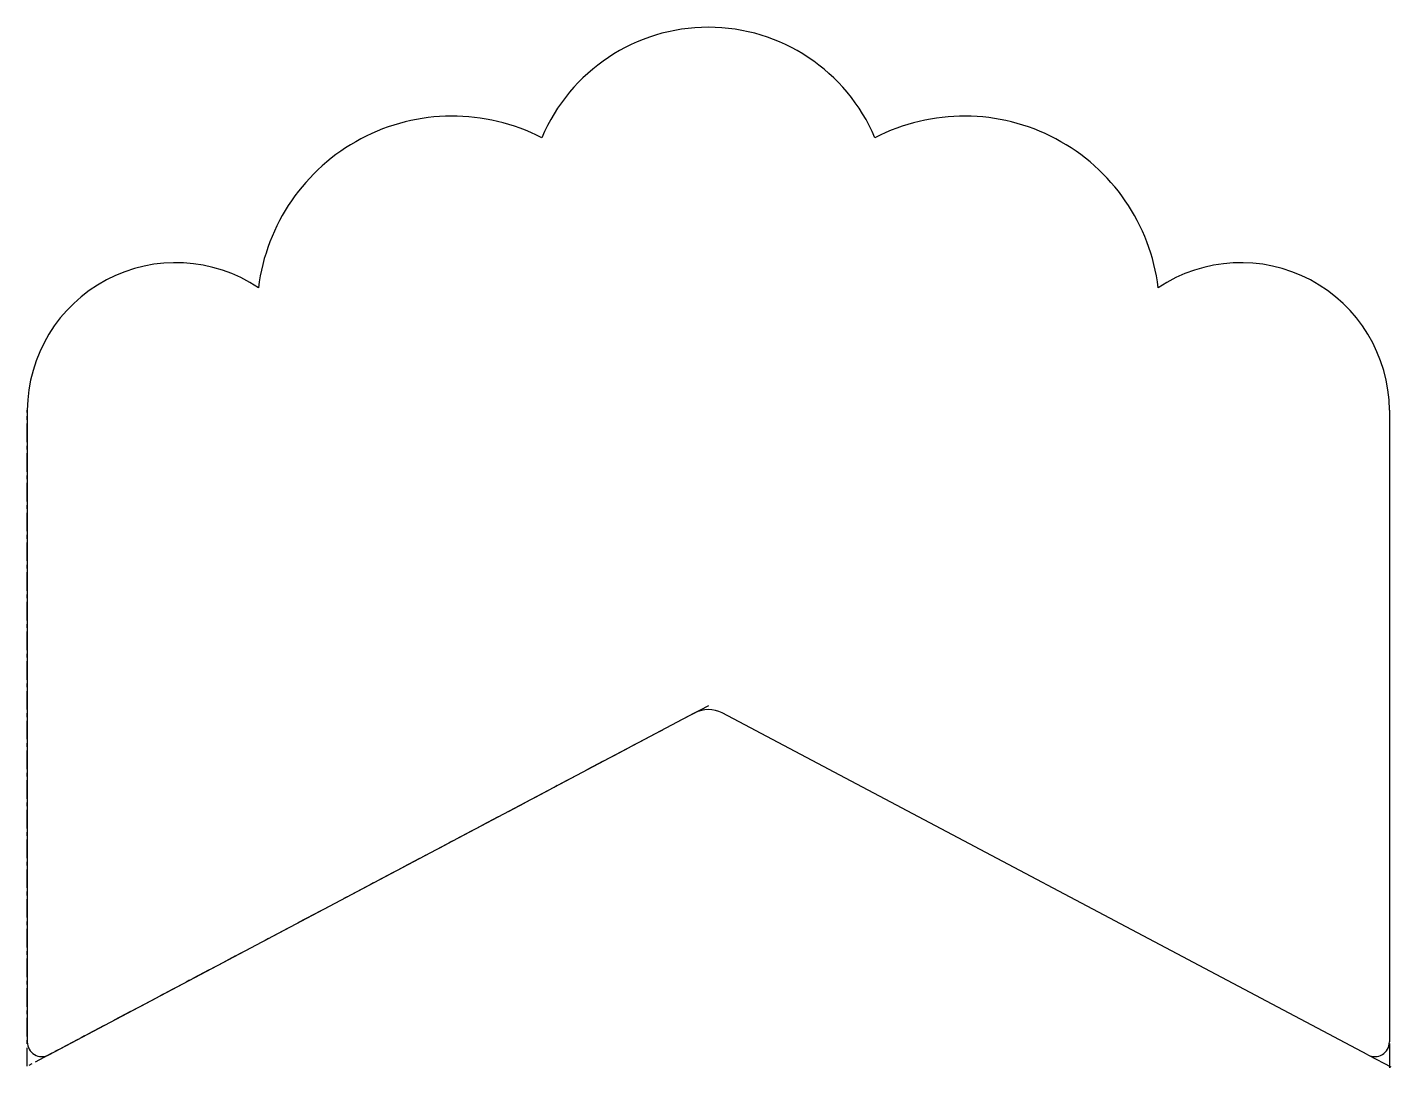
# Model space of a CAD drawing. Header units: millimetres. Extents: x -466 to 467, y -248 to 464.
import ezdxf

# ---------------------------------------------------------------- set-up
doc = ezdxf.new("R2010")
doc.units = ezdxf.units.MM
doc.linetypes.add('CENTERX2', pattern=[20.32, 12.7, -2.54, 2.54, -2.54])

msp = doc.modelspace()

# ---------------------------------------------------------------- linework, layer by layer
at = {"color": 7, "linetype": 'CENTERX2'}
for p, q in [((-465.67, -246.52), (-465.67, 202.02)), ((0, 0), (-465.67, -246.52))]:
    msp.add_line(p, q, dxfattribs=at)
at = {"color": 7, "linetype": 'Continuous'}
for p, q in [((-465.67, 202.02), (-465.67, -229.91)), ((465.67, 202.02), (465.67, -229.91)), ((-450.99, -238.75), (-9.36, -4.95)), ((450.99, -238.75), (9.36, -4.95)), ((465.67, -230.91), (465.67, -247.52)), ((451.87, -239.22), (466.55, -246.99))]:
    msp.add_line(p, q, dxfattribs=at)
for centre, radius, start, end in [((0, 340.16), 123.63, 22.88826, 157.11174), ((-175.03, 269.54), 133.52, 62.75135, 173.04172), ((175.03, 269.54), 133.52, 6.95828, 117.24865), ((-364.05, 201.22), 101.63, 56.24029, 179.55278), ((364.05, 201.22), 101.63, 0.44722, 123.75971), ((0, -22.63), 20, 62.10347, 117.89653), ((-455.67, -229.91), 10, 180, 297.89653), ((455.67, -229.91), 10, 242.10347, 0)]:
    msp.add_arc(centre, radius, start, end, dxfattribs=at)

doc.saveas('drawing.dxf')
